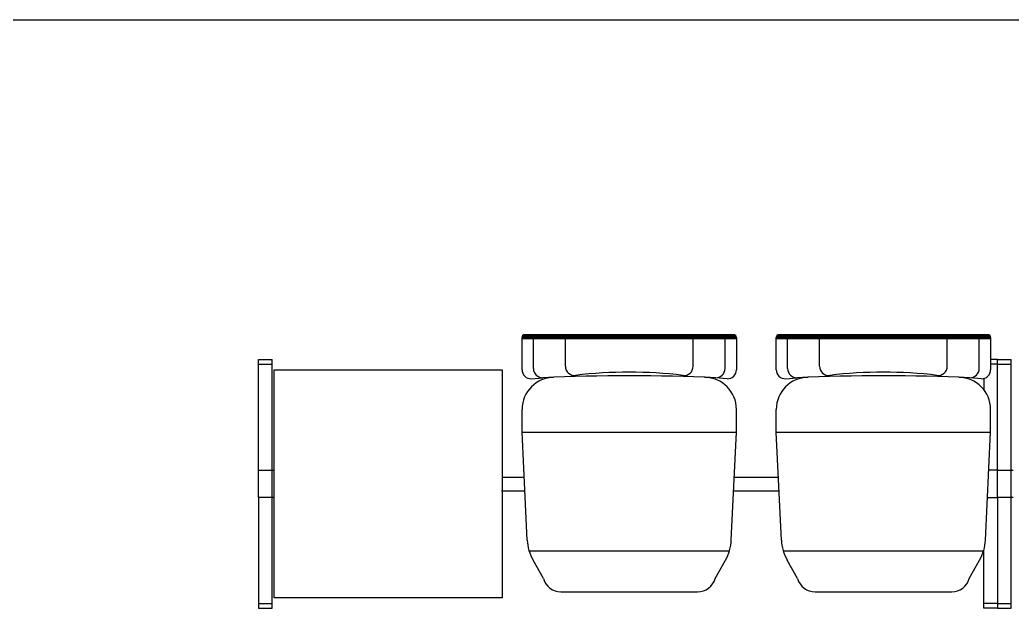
# Model space of a CAD drawing. Header units: inches. Extents: x 484217 to 497210, y -26946 to -21493.
# Drawn here: x 492448.7 to 492546.6, y -23408.4 to -23350.3 of the extents above; entities that cross this region are included whole.
import ezdxf

# ---------------------------------------------------------------- set-up
doc = ezdxf.new("R2010")
doc.units = ezdxf.units.IN
doc.header["$LTSCALE"] = 20
doc.header["$MEASUREMENT"] = 0
doc.layers.add('I-WALL-FULL', color=5, linetype='Continuous')

msp = doc.modelspace()

# ---------------------------------------------------------------- linework, layer by layer
msp.add_line((492367.0966022196, -23350.34789125794, 6.930000000000007), (492870.7321609831, -23350.3478862288, 6.930000000000007))
at = {"linetype": 'Continuous'}
for p, q in [((492498.2321224762, -23384.84715480664, 3.811500000000003), (492498.2321224762, -23381.6744037404, 3.811500000000003)), ((492499.3571224762, -23384.73980172128, 3.811500000000003), (492499.3571224762, -23381.8544037404, 3.811500000000003)), ((492502.5071224764, -23384.51794914258, 3.811500000000003), (492502.5071224764, -23381.8544037404, 3.811500000000003)), ((492515.1071224762, -23384.51794914258, 3.811500000000003), (492515.1071224762, -23381.8544037404, 3.811500000000003)), ((492518.2571224764, -23384.73980172128, 3.811500000000003), (492518.2571224764, -23381.8544037404, 3.811500000000003)), ((492519.3821224764, -23381.6744037404, 3.811500000000003), (492519.3821224764, -23384.84715480664, 3.811500000000003)), ((492523.3080423828, -23384.84715480664, 3.811500000000003), (492523.3080423828, -23381.6744037404, 3.811500000000003)), ((492524.4330423828, -23384.73980172128, 3.811500000000003), (492524.4330423828, -23381.8544037404, 3.811500000000003)), ((492527.5830423827, -23384.51794914258, 3.811500000000003), (492527.5830423827, -23381.8544037404, 3.811500000000003)), ((492540.1830423828, -23384.51794914258, 3.811500000000003), (492540.1830423828, -23381.8544037404, 3.811500000000003)), ((492543.3330423827, -23384.73980172128, 3.811500000000003), (492543.3330423827, -23381.8544037404, 3.811500000000003)), ((492544.4580423827, -23381.6744037404, 3.811500000000003), (492544.4580423827, -23384.84715480664, 3.811500000000003)), ((492499.1530965703, -23385.74691037754, 3.811500000000003), (492500.2961352866, -23385.6389557685, 3.811500000000003)), ((492518.4611483823, -23385.74691037754, 3.811500000000003), (492517.318109666, -23385.6389557685, 3.811500000000003)), ((492524.2290164768, -23385.74691037754, 3.811500000000003), (492525.3720551929, -23385.6389557685, 3.811500000000003)), ((492543.5370682887, -23385.74691037754, 3.811500000000003), (492542.3940295725, -23385.6389557685, 3.811500000000003)), ((492498.2321224762, -23391.01191037754, 3.811500000000003), (492498.2321224762, -23388.76191037754, 3.811500000000003)), ((492519.3821224764, -23391.01191037754, 3.811500000000003), (492519.3821224764, -23388.76191037754, 3.811500000000003)), ((492523.3080423828, -23391.01191037754, 3.811500000000003), (492523.3080423828, -23388.76191037754, 3.811500000000003)), ((492544.4580423827, -23391.01191037754, 3.811500000000003), (492544.4580423827, -23388.76191037754, 3.811500000000003)), ((492498.2321224762, -23391.01191037754, 3.811500000000003), (492519.3821224764, -23391.01191037754, 3.811500000000003)), ((492498.7435323338, -23401.64923541401, 3.811500000000003), (492498.2321224762, -23391.01191037754, 3.811500000000003)), ((492518.8707126188, -23401.64923541401, 3.811500000000003), (492519.3821224764, -23391.01191037754, 3.811500000000003)), ((492523.3080423828, -23391.01191037754, 3.811500000000003), (492544.4580423827, -23391.01191037754, 3.811500000000003)), ((492523.8194522404, -23401.64923541401, 3.811500000000003), (492523.3080423828, -23391.01191037754, 3.811500000000003)), ((492543.9466325252, -23401.64923541401, 3.811500000000003), (492544.4580423827, -23391.01191037754, 3.811500000000003)), ((492498.9238600393, -23402.71191037754, 3.811500000000003), (492518.6903849132, -23402.71191037754, 3.811500000000003)), ((492523.9997799458, -23402.71191037754, 3.811500000000003), (492543.7663048198, -23402.71191037754, 3.811500000000003)), ((492500.3361497882, -23405.45259500796, 3.811500000000003), (492499.3161848724, -23403.63919725204, 3.811500000000003)), ((492517.2780951643, -23405.45259500796, 3.811500000000003), (492518.2980600802, -23403.63919725204, 3.811500000000003)), ((492525.4120696946, -23405.45259500796, 3.811500000000003), (492524.3921047789, -23403.63919725204, 3.811500000000003)), ((492542.3540150708, -23405.45259500796, 3.811500000000003), (492543.3739799865, -23403.63919725204, 3.811500000000003)), ((492502.0679778957, -23406.76191037754, 3.811500000000003), (492515.5462670568, -23406.76191037754, 3.811500000000003)), ((492527.1438978021, -23406.76191037754, 3.811500000000003), (492540.6221869634, -23406.76191037754, 3.811500000000003))]:
    msp.add_line(p, q, dxfattribs=at)
at = {"color": 7, "linetype": 'Continuous'}
for p, q in [((492519.1121224763, -23381.40440374039, 3.811500000000003), (492498.5021224762, -23381.40440374039, 3.811500000000003)), ((492544.1880423828, -23381.40440374039, 3.811500000000003), (492523.5780423828, -23381.40440374039, 3.811500000000003)), ((492472.2330423826, -23394.75815705896, 3.811500000000003), (492473.7785887776, -23394.75815705896, 3.811500000000003)), ((492472.2330423826, -23397.45815705897, 3.811500000000003), (492472.2330423826, -23394.75815705896, 3.811500000000003)), ((492496.2785887776, -23395.43315705896, 3.811500000000003), (492498.4446824128, -23395.43315705896, 3.811500000000003)), ((492519.1695625398, -23395.43315705896, 3.811500000000003), (492523.5206023194, -23395.43315705896, 3.811500000000003)), ((492545.1330423827, -23394.75815705896, 3.811500000000003), (492544.2779343694, -23394.75815705896, 3.811500000000003)), ((492545.1330423827, -23397.45815705897, 3.811500000000003), (492545.1330423827, -23394.75815705896, 3.811500000000003)), ((492545.1330423828, -23394.75815705896, 3.811500000000003), (492546.6785887777, -23394.75815705896, 3.811500000000003)), ((492545.1330423828, -23397.45815705897, 3.811500000000003), (492545.1330423828, -23394.75815705896, 3.811500000000003)), ((492473.7785887776, -23397.45815705897, 3.811500000000003), (492472.2330423826, -23397.45815705897, 3.811500000000003)), ((492496.2136849316, -23396.78315705897, 3.811500000000003), (492498.509586259, -23396.78315705897, 3.811500000000003)), ((492519.1046586935, -23396.78315705897, 3.811500000000003), (492523.5855061655, -23396.78315705897, 3.811500000000003)), ((492544.1481266769, -23397.45815705897, 3.811500000000003), (492545.1330423827, -23397.45815705897, 3.811500000000003)), ((492546.6785887777, -23397.45815705897, 3.811500000000003), (492545.1330423828, -23397.45815705897, 3.811500000000003))]:
    msp.add_line(p, q, dxfattribs=at)
at = {"color": 7}
for p, q in [((492472.2330423826, -23394.75815705896, 3.811500000000003), (492472.2330423826, -23383.85015705897, 3.811500000000003)), ((492472.2330423826, -23383.85015705897, 3.811500000000003), (492473.5830423827, -23383.85015705897, 3.811500000000003)), ((492473.5830423827, -23408.36615705897, 3.811500000000003), (492473.5830423827, -23383.85015705897, 3.811500000000003)), ((492545.1330423827, -23383.85015705897, 3.811500000000003), (492544.4580423827, -23383.85015705897, 3.811500000000003)), ((492545.1330423827, -23394.75815705896, 3.811500000000003), (492545.1330423827, -23383.85015705897, 3.811500000000003)), ((492545.1330423828, -23394.75815705896, 3.811500000000003), (492545.1330423828, -23383.85015705897, 3.811500000000003)), ((492545.1330423828, -23383.85015705897, 3.811500000000003), (492546.4830423829, -23383.85015705897, 3.811500000000003)), ((492546.4830423829, -23408.36615705897, 3.811500000000003), (492546.4830423829, -23383.85015705897, 3.811500000000003)), ((492472.2330423826, -23384.30015705897, 3.811500000000003), (492473.5830423827, -23384.30015705897, 3.811500000000003)), ((492545.1330423827, -23384.30015705897, 3.811500000000003), (492544.4580423827, -23384.30015705897, 3.811500000000003)), ((492545.1330423828, -23384.30015705897, 3.811500000000003), (492546.4830423829, -23384.30015705897, 3.811500000000003)), ((492543.7830423828, -23385.71857605953, 3.811500000000003), (492543.7830423828, -23386.81335321902, 3.811500000000003)), ((492472.2330423826, -23397.45815705897, 3.811500000000003), (492472.2330423826, -23408.36615705897, 3.811500000000003)), ((492545.1330423827, -23397.45815705897, 3.811500000000003), (492545.1330423827, -23408.36615705897, 3.811500000000003)), ((492545.1330423828, -23397.45815705897, 3.811500000000003), (492545.1330423828, -23408.36615705897, 3.811500000000003)), ((492543.7830423828, -23408.36615705897, 3.811500000000003), (492543.7830423828, -23402.65401914268, 3.811500000000003)), ((492472.2330423826, -23407.91615705896, 3.811500000000003), (492473.5830423827, -23407.91615705896, 3.811500000000003)), ((492472.2330423826, -23408.36615705897, 3.811500000000003), (492473.5830423827, -23408.36615705897, 3.811500000000003)), ((492545.1330423827, -23407.91615705896, 3.811500000000003), (492543.7830423828, -23407.91615705896, 3.811500000000003)), ((492545.1330423827, -23408.36615705897, 3.811500000000003), (492543.7830423828, -23408.36615705897, 3.811500000000003)), ((492545.1330423828, -23407.91615705896, 3.811500000000003), (492546.4830423829, -23407.91615705896, 3.811500000000003)), ((492545.1330423828, -23408.36615705897, 3.811500000000003), (492546.4830423829, -23408.36615705897, 3.811500000000003))]:
    msp.add_line(p, q, dxfattribs=at)
at = {"color": 0, "linetype": 'Continuous'}
for p, q in [((492473.7785887776, -23384.85815705897, 3.811500000000003), (492496.2785887776, -23384.85815705897, 3.811500000000003)), ((492473.7785887776, -23407.35815705897, 3.811500000000003), (492473.7785887776, -23384.85815705897, 3.811500000000003)), ((492496.2785887776, -23384.85815705897, 3.811500000000003), (492496.2785887776, -23407.35815705897, 3.811500000000003)), ((492496.2785887776, -23407.35815705897, 3.811500000000003), (492473.7785887776, -23407.35815705897, 3.811500000000003))]:
    msp.add_line(p, q, dxfattribs=at)
at = {"color": 7, "linetype": 'Continuous', "const_width": 0.45, "elevation": 3.811500000000003}
for points in [[(492519.3821224764, -23381.62940374039), (492498.2321224762, -23381.62940374039)], [(492544.4580423827, -23381.62940374039), (492523.3080423828, -23381.62940374039)]]:
    msp.add_lwpolyline(points, dxfattribs=at)
at = {"linetype": 'Continuous'}
for centre, radius, start, end in [((492498.5021224762, -23381.6744037404, 3.811500000000003), 0.27, 90, 180), ((492519.1121224763, -23381.6744037404, 3.811500000000003), 0.27, 0, 90), ((492523.5780423828, -23381.6744037404, 3.811500000000003), 0.27, 90, 180), ((492544.1880423828, -23381.6744037404, 3.811500000000003), 0.27, 0, 90), ((492499.1321224764, -23384.84715480664, 3.811500000000003), 0.8999999999999999, 180, 271.3353731885817), ((492500.2571224764, -23384.73980172128, 3.811500000000003), 0.8999999999999999, 180, 272.4844110937256), ((492503.4071224763, -23384.51794914258, 3.811500000000003), 0.8999999999999999, 180, 276.8576484161644), ((492514.2071224763, -23384.51794914258, 3.811500000000003), 0.8999999999999999, 263.1423515838357, 0), ((492517.3571224762, -23384.73980172128, 3.811500000000003), 0.8999999999999999, 267.5155889062744, 0), ((492518.4821224762, -23384.84715480664, 3.811500000000003), 0.8999999999999999, 268.6646268114182, 0), ((492524.2080423827, -23384.84715480664, 3.811500000000003), 0.8999999999999999, 180, 271.3353731885817), ((492525.3330423827, -23384.73980172128, 3.811500000000003), 0.8999999999999999, 180, 272.4844110937256), ((492528.4830423826, -23384.51794914258, 3.811500000000003), 0.8999999999999999, 180, 276.8576484161644), ((492539.2830423828, -23384.51794914258, 3.811500000000003), 0.8999999999999999, 263.1423515838357, 0), ((492542.4330423828, -23384.73980172128, 3.811500000000003), 0.8999999999999999, 267.5155889062744, 0), ((492543.5580423828, -23384.84715480664, 3.811500000000003), 0.8999999999999999, 268.6646268114182, 0), ((492501.3821224764, -23388.76191037754, 3.811500000000003), 3.149999999999999, 90, 180), ((492508.8071224763, -23581.79730807467, 3.811500000000003), 196.3429043342685, 87.51558890627442, 92.48441109372558), ((492508.8071224763, -23429.4194037404, 3.811500000000003), 44.32499999999999, 83.14235158383568, 96.85764841616431), ((492516.2321224762, -23388.76191037754, 3.811500000000003), 3.149999999999999, 0, 90), ((492526.4580423827, -23388.76191037754, 3.811500000000003), 3.149999999999999, 90, 180), ((492533.8830423827, -23581.79730807467, 3.811500000000003), 196.3429043342685, 87.51558890627442, 92.48441109372558), ((492533.8830423827, -23429.4194037404, 3.811500000000003), 44.32499999999999, 83.14235158383568, 96.85764841616431), ((492541.3080423828, -23388.76191037754, 3.811500000000003), 3.149999999999999, 0, 90), ((492503.2383407033, -23401.43313885779, 3.811500000000003), 4.5, 182.7524854003808, 209.3560416747209), ((492514.3759042493, -23401.43313885779, 3.811500000000003), 4.5, 330.6439583252791, 357.2475145996192), ((492528.3142606098, -23401.43313885779, 3.811500000000003), 4.5, 182.7524854003808, 209.3560416747209), ((492539.4518241556, -23401.43313885779, 3.811500000000003), 4.5, 330.6439583252791, 357.2475145996192), ((492502.0679778957, -23404.96191037754, 3.811500000000003), 1.8, 195.8191939464529, 270), ((492515.5462670568, -23404.96191037754, 3.811500000000003), 1.8, 270, 344.1808060535471), ((492527.1438978021, -23404.96191037754, 3.811500000000003), 1.8, 195.8191939464529, 270), ((492540.6221869634, -23404.96191037754, 3.811500000000003), 1.8, 270, 344.1808060535471)]:
    msp.add_arc(centre, radius, start, end, dxfattribs=at)
at = {"layer": 'I-WALL-FULL'}
msp.add_line((492367.0966022196, -23350.34789125794, 6.930000000000007), (493000.5385923199, -23350.34789125794, 6.930000000000007), dxfattribs=at)

doc.saveas('drawing.dxf')
